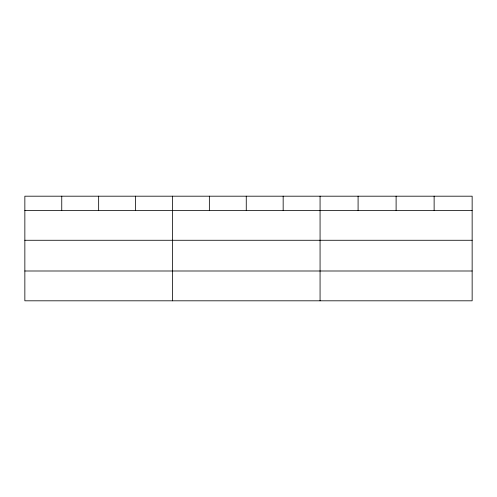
<?xml version="1.0" encoding="UTF-8"?>
<svg xmlns="http://www.w3.org/2000/svg" width="497" height="497" viewBox="0 0 497 497"><rect width="100%" height="100%" fill="white"/><g stroke="black" fill="none" stroke-linecap="round" stroke-linejoin="round"><path stroke-width="0.75" d="M472.15 240.275L472.15 196.191L24.85 196.191L24.85 300.809L472.15 300.809L472.15 240.275L24.85 240.275M24.85 210.455L472.15 210.455M24.85 270.995L472.15 270.995M434.129 196.191L434.129 210.455M396.109 196.191L396.109 210.455M358.088 196.191L358.088 210.455M320.068 196.191L320.068 300.809M283.166 196.191L283.166 210.455M246.263 196.191L246.263 210.455M209.361 196.191L209.361 210.455M172.459 196.191L172.459 300.809M135.557 196.191L135.557 210.455M98.654 196.191L98.654 210.455M61.752 196.191L61.752 210.455"/></g></svg>
